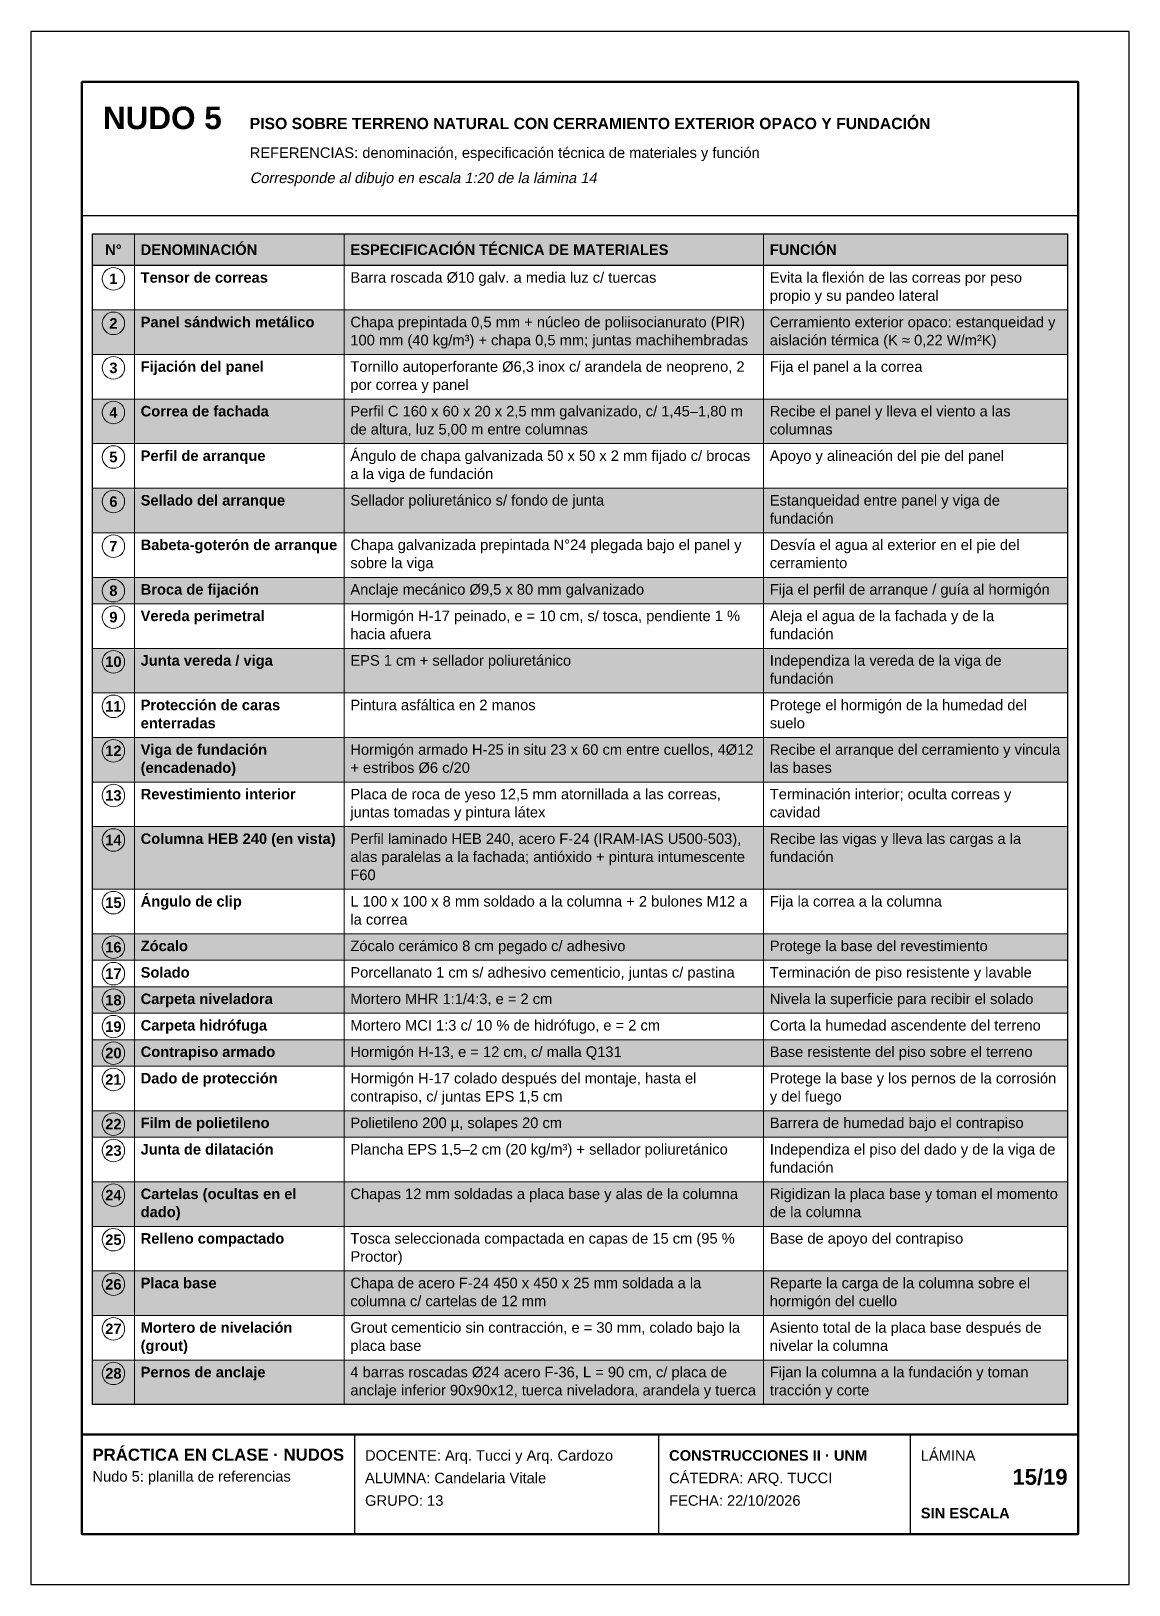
# Model space of a CAD drawing. Header units: millimetres. Extents: x 6 to 4194, y 6 to 5934.
import ezdxf
from ezdxf.enums import TextEntityAlignment as Align

# ---------------------------------------------------------------- set-up
doc = ezdxf.new("R2010")
doc.units = ezdxf.units.MM
doc.header["$LTSCALE"] = 20
for name, color, linetype in [('X-MARCO', 7, 'Continuous'), ('X-ROTULO', 7, 'Continuous'), ('X-TABLA', 7, 'Continuous'), ('X-TEXTOS', 7, 'Continuous')]:
    doc.layers.add(name, color=color, linetype=linetype)
doc.styles.add('ARIAL', font='arial.ttf')
doc.styles.add('ARIAL-B', font='arialbd.ttf')

msp = doc.modelspace()

# ---------------------------------------------------------------- hatches: boundary and pattern name
at = {"layer": 'X-TABLA', "true_color": 0xd9d9d9}
h = msp.add_hatch(color=254, dxfattribs=at)
h.dxf.hatch_style = 1
h.paths.add_polyline_path([(240, 5160), (3960, 5160), (3960, 5040), (240, 5040)])
at = {"layer": 'X-TABLA', "true_color": 0xf2f2f2}
h = msp.add_hatch(color=7, dxfattribs=at)
h.dxf.hatch_style = 1
h.paths.add_polyline_path([(240, 4870), (3960, 4870), (3960, 4700), (240, 4700)])
h = msp.add_hatch(color=7, dxfattribs=at)
h.dxf.hatch_style = 1
h.paths.add_polyline_path([(240, 4530), (3960, 4530), (3960, 4360), (240, 4360)])
h = msp.add_hatch(color=7, dxfattribs=at)
h.dxf.hatch_style = 1
h.paths.add_polyline_path([(240, 4190), (3960, 4190), (3960, 4020), (240, 4020)])
h = msp.add_hatch(color=7, dxfattribs=at)
h.dxf.hatch_style = 1
h.paths.add_polyline_path([(240, 3850), (3960, 3850), (3960, 3749), (240, 3749)])
h = msp.add_hatch(color=7, dxfattribs=at)
h.dxf.hatch_style = 1
h.paths.add_polyline_path([(240, 3579), (3960, 3579), (3960, 3409), (240, 3409)])
h = msp.add_hatch(color=7, dxfattribs=at)
h.dxf.hatch_style = 1
h.paths.add_polyline_path([(240, 3239), (3960, 3239), (3960, 3069), (240, 3069)])
h = msp.add_hatch(color=7, dxfattribs=at)
h.dxf.hatch_style = 1
h.paths.add_polyline_path([(240, 2899), (3960, 2899), (3960, 2660), (240, 2660)])
h = msp.add_hatch(color=7, dxfattribs=at)
h.dxf.hatch_style = 1
h.paths.add_polyline_path([(240, 2490), (3960, 2490), (3960, 2389), (240, 2389)])
h = msp.add_hatch(color=7, dxfattribs=at)
h.dxf.hatch_style = 1
h.paths.add_polyline_path([(240, 2288), (3960, 2288), (3960, 2187), (240, 2187)])
h = msp.add_hatch(color=7, dxfattribs=at)
h.dxf.hatch_style = 1
h.paths.add_polyline_path([(240, 2086), (3960, 2086), (3960, 1985), (240, 1985)])
h = msp.add_hatch(color=7, dxfattribs=at)
h.dxf.hatch_style = 1
h.paths.add_polyline_path([(240, 1815), (3960, 1815), (3960, 1714), (240, 1714)])
h = msp.add_hatch(color=7, dxfattribs=at)
h.dxf.hatch_style = 1
h.paths.add_polyline_path([(240, 1544), (3960, 1544), (3960, 1374), (240, 1374)])
h = msp.add_hatch(color=7, dxfattribs=at)
h.dxf.hatch_style = 1
h.paths.add_polyline_path([(240, 1204), (3960, 1204), (3960, 1034), (240, 1034)])
h = msp.add_hatch(color=7, dxfattribs=at)
h.dxf.hatch_style = 1
h.paths.add_polyline_path([(240, 864), (3960, 864), (3960, 694), (240, 694)])

# ---------------------------------------------------------------- linework, layer by layer
at = {"layer": 'X-MARCO', "lineweight": 30}
msp.add_lwpolyline([(6, 5934), (4194, 5934), (4194, 6), (6, 6)], close=True, dxfattribs=at)
at = {"layer": 'X-MARCO', "lineweight": 50}
msp.add_lwpolyline([(200, 5740), (4000, 5740), (4000, 200), (200, 200)], close=True, dxfattribs=at)
at = {"layer": 'X-ROTULO', "lineweight": 50}
msp.add_lwpolyline([(200, 580), (4000, 580), (4000, 200), (200, 200)], close=True, dxfattribs=at)
at = {"layer": 'X-ROTULO', "lineweight": 25}
for points in [[(1240, 580), (1240, 200)], [(2400, 580), (2400, 200)], [(3360, 580), (3360, 200)]]:
    msp.add_lwpolyline(points, dxfattribs=at)
at = {"layer": 'X-TABLA', "lineweight": 25}
msp.add_lwpolyline([(240, 5160), (3960, 5160), (3960, 5040), (240, 5040)], close=True, dxfattribs=at)
at = {"layer": 'X-TABLA', "lineweight": 30}
msp.add_lwpolyline([(240, 5160), (3960, 5160), (3960, 694), (240, 694)], close=True, dxfattribs=at)
at = {"layer": 'X-TABLA', "lineweight": 13}
for points in [[(400, 5160), (400, 694)], [(1200, 5160), (1200, 694)], [(2800, 5160), (2800, 694)], [(240, 4870), (3960, 4870)], [(240, 4700), (3960, 4700)], [(240, 4530), (3960, 4530)], [(240, 4360), (3960, 4360)], [(240, 4190), (3960, 4190)], [(240, 4020), (3960, 4020)], [(240, 3850), (3960, 3850)], [(240, 3749), (3960, 3749)], [(240, 3579), (3960, 3579)], [(240, 3409), (3960, 3409)], [(240, 3239), (3960, 3239)], [(240, 3069), (3960, 3069)], [(240, 2899), (3960, 2899)], [(240, 2660), (3960, 2660)], [(240, 2490), (3960, 2490)], [(240, 2389), (3960, 2389)], [(240, 2288), (3960, 2288)], [(240, 2187), (3960, 2187)], [(240, 2086), (3960, 2086)], [(240, 1985), (3960, 1985)], [(240, 1815), (3960, 1815)], [(240, 1714), (3960, 1714)], [(240, 1544), (3960, 1544)], [(240, 1374), (3960, 1374)], [(240, 1204), (3960, 1204)], [(240, 1034), (3960, 1034)], [(240, 864), (3960, 864)], [(240, 694), (3960, 694)]]:
    msp.add_lwpolyline(points, dxfattribs=at)
at = {"layer": 'X-TABLA', "lineweight": 18}
for centre in [(320, 4989), (320, 4819), (320, 4649), (320, 4479), (320, 4309), (320, 4139), (320, 3969), (320, 3799), (320, 3698), (320, 3528), (320, 3358), (320, 3188), (320, 3018), (320, 2848), (320, 2609), (320, 2439), (320, 2338), (320, 2237), (320, 2136), (320, 2035), (320, 1934), (320, 1764), (320, 1663), (320, 1493), (320, 1323), (320, 1153), (320, 983), (320, 813)]:
    msp.add_circle(centre, 43, dxfattribs=at)
at = {"layer": 'X-TEXTOS', "lineweight": 25}
msp.add_lwpolyline([(200, 5230), (4000, 5230)], dxfattribs=at)

# ---------------------------------------------------------------- texts
at = {"layer": 'X-ROTULO'}
for s, height, style, p in [('PRÁCTICA EN CLASE · NUDOS', 45.824, 'ARIAL-B', (240, 480)), ('DOCENTE: Arq. Tucci y Arq. Cardozo', 40.096, 'ARIAL', (1280, 480)), ('CONSTRUCCIONES II · UNM', 40.096, 'ARIAL-B', (2440, 480)), ('LÁMINA', 40.1, 'ARIAL', (3400, 480)), ('Nudo 5: planilla de referencias', 40.096, 'ARIAL', (240, 400)), ('ALUMNA: Candelaria Vitale', 40.096, 'ARIAL', (1280, 394)), ('CÁTEDRA: ARQ. TUCCI', 40.096, 'ARIAL', (2440, 394)), ('GRUPO: 13', 40.1, 'ARIAL', (1280, 308)), ('FECHA: 22/10/2026', 40.096, 'ARIAL', (2440, 308)), ('SIN ESCALA', 40.1, 'ARIAL-B', (3400, 260))]:
    msp.add_text(s, height=height, dxfattribs=dict(at, style=style)).set_placement(p)
at = {"layer": 'X-ROTULO', "style": 'ARIAL-B'}
msp.add_text('15/19', height=60.14, dxfattribs=at).set_placement((3960, 388), align=Align.RIGHT)
at = {"layer": 'X-TABLA', "style": 'ARIAL-B'}
for s, p in [('N°', (320, 5080)), ('1', (320, 4969)), ('2', (320, 4799)), ('3', (320, 4629)), ('4', (320, 4459)), ('5', (320, 4289)), ('6', (320, 4119)), ('7', (320, 3949)), ('8', (320, 3779)), ('9', (320, 3678)), ('10', (320, 3508)), ('11', (320, 3338)), ('12', (320, 3168)), ('13', (320, 2998)), ('14', (320, 2828)), ('15', (320, 2589)), ('16', (320, 2419)), ('17', (320, 2318)), ('18', (320, 2217)), ('19', (320, 2116)), ('20', (320, 2015)), ('21', (320, 1914)), ('22', (320, 1744)), ('23', (320, 1643)), ('24', (320, 1473)), ('25', (320, 1303)), ('26', (320, 1133)), ('27', (320, 963)), ('28', (320, 793))]:
    msp.add_text(s, height=40.1, dxfattribs=at).set_placement(p, align=Align.CENTER)
at = {"layer": 'X-TABLA'}
for s, height, style, p in [('DENOMINACIÓN', 40.096, 'ARIAL-B', (424, 5080)), ('ESPECIFICACIÓN TÉCNICA DE MATERIALES', 40.096, 'ARIAL-B', (1224, 5080)), ('FUNCIÓN', 40.1, 'ARIAL-B', (2824, 5080)), ('Tensor de correas', 40.096, 'ARIAL-B', (424, 4974)), ('Barra roscada Ø10 galv. a media luz c/ tuercas', 40.096, 'ARIAL', (1224, 4974)), ('Evita la flexión de las correas por peso', 40.096, 'ARIAL', (2824, 4974)), ('propio y su pandeo lateral', 40.096, 'ARIAL', (2824, 4905)), ('Panel sándwich metálico', 40.096, 'ARIAL-B', (424, 4804)), ('Chapa prepintada 0,5 mm + núcleo de poliisocianurato (PIR)', 40.096, 'ARIAL', (1224, 4804)), ('Cerramiento exterior opaco: estanqueidad y', 40.096, 'ARIAL', (2824, 4804)), ('100 mm (40 kg/m³) + chapa 0,5 mm; juntas machihembradas', 40.096, 'ARIAL', (1224, 4735)), ('aislación térmica (K ≈ 0,22 W/m²K)', 40.096, 'ARIAL', (2824, 4735)), ('Fijación del panel', 40.096, 'ARIAL-B', (424, 4634)), ('Tornillo autoperforante Ø6,3 inox c/ arandela de neopreno, 2', 40.096, 'ARIAL', (1224, 4634)), ('Fija el panel a la correa', 40.096, 'ARIAL', (2824, 4634)), ('por correa y panel', 40.096, 'ARIAL', (1224, 4565)), ('Correa de fachada', 40.096, 'ARIAL-B', (424, 4464)), ('Perfil C 160 x 60 x 20 x 2,5 mm galvanizado, c/ 1,45–1,80 m', 40.096, 'ARIAL', (1224, 4464)), ('Recibe el panel y lleva el viento a las', 40.096, 'ARIAL', (2824, 4464)), ('de altura, luz 5,00 m entre columnas', 40.096, 'ARIAL', (1224, 4395)), ('columnas', 40.1, 'ARIAL', (2824, 4395)), ('Perfil de arranque', 40.096, 'ARIAL-B', (424, 4294)), ('Ángulo de chapa galvanizada 50 x 50 x 2 mm fijado c/ brocas', 40.096, 'ARIAL', (1224, 4294)), ('Apoyo y alineación del pie del panel', 40.096, 'ARIAL', (2824, 4294)), ('a la viga de fundación', 40.096, 'ARIAL', (1224, 4225)), ('Sellado del arranque', 40.096, 'ARIAL-B', (424, 4124)), ('Sellador poliuretánico s/ fondo de junta', 40.096, 'ARIAL', (1224, 4124)), ('Estanqueidad entre panel y viga de', 40.096, 'ARIAL', (2824, 4124)), ('fundación', 40.1, 'ARIAL', (2824, 4055)), ('Babeta-goterón de arranque', 40.096, 'ARIAL-B', (424, 3954)), ('Chapa galvanizada prepintada N°24 plegada bajo el panel y', 40.096, 'ARIAL', (1224, 3954)), ('Desvía el agua al exterior en el pie del', 40.096, 'ARIAL', (2824, 3954)), ('sobre la viga', 40.096, 'ARIAL', (1224, 3885)), ('cerramiento', 40.096, 'ARIAL', (2824, 3885)), ('Broca de fijación', 40.096, 'ARIAL-B', (424, 3784)), ('Anclaje mecánico Ø9,5 x 80 mm galvanizado', 40.096, 'ARIAL', (1224, 3784)), ('Fija el perfil de arranque / guía al hormigón', 40.096, 'ARIAL', (2824, 3784)), ('Vereda perimetral', 40.096, 'ARIAL-B', (424, 3683)), ('Hormigón H-17 peinado, e = 10 cm, s/ tosca, pendiente 1 %', 40.096, 'ARIAL', (1224, 3683)), ('Aleja el agua de la fachada y de la', 40.096, 'ARIAL', (2824, 3683)), ('hacia afuera', 40.096, 'ARIAL', (1224, 3614)), ('fundación', 40.1, 'ARIAL', (2824, 3614)), ('Junta vereda / viga', 40.096, 'ARIAL-B', (424, 3513)), ('EPS 1 cm + sellador poliuretánico', 40.096, 'ARIAL', (1224, 3513)), ('Independiza la vereda de la viga de', 40.096, 'ARIAL', (2824, 3513)), ('fundación', 40.1, 'ARIAL', (2824, 3444)), ('Protección de caras', 40.096, 'ARIAL-B', (424, 3343)), ('Pintura asfáltica en 2 manos', 40.096, 'ARIAL', (1224, 3343)), ('Protege el hormigón de la humedad del', 40.096, 'ARIAL', (2824, 3343)), ('enterradas', 40.1, 'ARIAL-B', (424, 3274)), ('suelo', 40.1, 'ARIAL', (2824, 3274)), ('Viga de fundación', 40.096, 'ARIAL-B', (424, 3173)), ('Hormigón armado H-25 in situ 23 x 60 cm entre cuellos, 4Ø12', 40.096, 'ARIAL', (1224, 3173)), ('Recibe el arranque del cerramiento y vincula', 40.096, 'ARIAL', (2824, 3173)), ('(encadenado)', 40.096, 'ARIAL-B', (424, 3104)), ('+ estribos Ø6 c/20', 40.096, 'ARIAL', (1224, 3104)), ('las bases', 40.1, 'ARIAL', (2824, 3104)), ('Revestimiento interior', 40.096, 'ARIAL-B', (424, 3003)), ('Placa de roca de yeso 12,5 mm atornillada a las correas,', 40.096, 'ARIAL', (1224, 3003)), ('Terminación interior; oculta correas y', 40.096, 'ARIAL', (2824, 3003)), ('juntas tomadas y pintura látex', 40.096, 'ARIAL', (1224, 2934)), ('cavidad', 40.1, 'ARIAL', (2824, 2934)), ('Columna HEB 240 (en vista)', 40.096, 'ARIAL-B', (424, 2833)), ('Perfil laminado HEB 240, acero F-24 (IRAM-IAS U500-503),', 40.096, 'ARIAL', (1224, 2833)), ('Recibe las vigas y lleva las cargas a la', 40.096, 'ARIAL', (2824, 2833)), ('alas paralelas a la fachada; antióxido + pintura intumescente', 40.096, 'ARIAL', (1224, 2764)), ('fundación', 40.1, 'ARIAL', (2824, 2764)), ('F60', 40.1, 'ARIAL', (1224, 2695)), ('Ángulo de clip', 40.096, 'ARIAL-B', (424, 2594)), ('L 100 x 100 x 8 mm soldado a la columna + 2 bulones M12 a', 40.096, 'ARIAL', (1224, 2594)), ('Fija la correa a la columna', 40.096, 'ARIAL', (2824, 2594)), ('la correa', 40.1, 'ARIAL', (1224, 2525)), ('Zócalo', 40.1, 'ARIAL-B', (424, 2424)), ('Zócalo cerámico 8 cm pegado c/ adhesivo', 40.096, 'ARIAL', (1224, 2424)), ('Protege la base del revestimiento', 40.096, 'ARIAL', (2824, 2424)), ('Solado', 40.1, 'ARIAL-B', (424, 2323)), ('Porcellanato 1 cm s/ adhesivo cementicio, juntas c/ pastina', 40.096, 'ARIAL', (1224, 2323)), ('Terminación de piso resistente y lavable', 40.096, 'ARIAL', (2824, 2323)), ('Carpeta niveladora', 40.096, 'ARIAL-B', (424, 2222)), ('Mortero MHR 1:1/4:3, e = 2 cm', 40.096, 'ARIAL', (1224, 2222)), ('Nivela la superficie para recibir el solado', 40.096, 'ARIAL', (2824, 2222)), ('Carpeta hidrófuga', 40.096, 'ARIAL-B', (424, 2121)), ('Mortero MCI 1:3 c/ 10 % de hidrófugo, e = 2 cm', 40.096, 'ARIAL', (1224, 2121)), ('Corta la humedad ascendente del terreno', 40.096, 'ARIAL', (2824, 2121)), ('Contrapiso armado', 40.096, 'ARIAL-B', (424, 2020)), ('Hormigón H-13, e = 12 cm, c/ malla Q131', 40.096, 'ARIAL', (1224, 2020)), ('Base resistente del piso sobre el terreno', 40.096, 'ARIAL', (2824, 2020)), ('Dado de protección', 40.096, 'ARIAL-B', (424, 1919)), ('Hormigón H-17 colado después del montaje, hasta el', 40.096, 'ARIAL', (1224, 1919)), ('Protege la base y los pernos de la corrosión', 40.096, 'ARIAL', (2824, 1919)), ('contrapiso, c/ juntas EPS 1,5 cm', 40.096, 'ARIAL', (1224, 1850)), ('y del fuego', 40.096, 'ARIAL', (2824, 1850)), ('Film de polietileno', 40.096, 'ARIAL-B', (424, 1749)), ('Polietileno 200 µ, solapes 20 cm', 40.096, 'ARIAL', (1224, 1749)), ('Barrera de humedad bajo el contrapiso', 40.096, 'ARIAL', (2824, 1749)), ('Junta de dilatación', 40.096, 'ARIAL-B', (424, 1648)), ('Plancha EPS 1,5–2 cm (20 kg/m³) + sellador poliuretánico', 40.096, 'ARIAL', (1224, 1648)), ('Independiza el piso del dado y de la viga de', 40.096, 'ARIAL', (2824, 1648)), ('fundación', 40.1, 'ARIAL', (2824, 1579)), ('Cartelas (ocultas en el', 40.096, 'ARIAL-B', (424, 1478)), ('Chapas 12 mm soldadas a placa base y alas de la columna', 40.096, 'ARIAL', (1224, 1478)), ('Rigidizan la placa base y toman el momento', 40.096, 'ARIAL', (2824, 1478)), ('dado)', 40.1, 'ARIAL-B', (424, 1409)), ('de la columna', 40.096, 'ARIAL', (2824, 1409)), ('Relleno compactado', 40.096, 'ARIAL-B', (424, 1308)), ('Tosca seleccionada compactada en capas de 15 cm (95 %', 40.096, 'ARIAL', (1224, 1308)), ('Base de apoyo del contrapiso', 40.096, 'ARIAL', (2824, 1308)), ('Proctor)', 40.1, 'ARIAL', (1224, 1239)), ('Placa base', 40.1, 'ARIAL-B', (424, 1138)), ('Chapa de acero F-24 450 x 450 x 25 mm soldada a la', 40.096, 'ARIAL', (1224, 1138)), ('Reparte la carga de la columna sobre el', 40.096, 'ARIAL', (2824, 1138)), ('columna c/ cartelas de 12 mm', 40.096, 'ARIAL', (1224, 1069)), ('hormigón del cuello', 40.096, 'ARIAL', (2824, 1069)), ('Mortero de nivelación', 40.096, 'ARIAL-B', (424, 968)), ('Grout cementicio sin contracción, e = 30 mm, colado bajo la', 40.096, 'ARIAL', (1224, 968)), ('Asiento total de la placa base después de', 40.096, 'ARIAL', (2824, 968)), ('(grout)', 40.1, 'ARIAL-B', (424, 899)), ('placa base', 40.1, 'ARIAL', (1224, 899)), ('nivelar la columna', 40.096, 'ARIAL', (2824, 899)), ('Pernos de anclaje', 40.096, 'ARIAL-B', (424, 798)), ('4 barras roscadas Ø24 acero F-36, L = 90 cm, c/ placa de', 40.096, 'ARIAL', (1224, 798)), ('Fijan la columna a la fundación y toman', 40.096, 'ARIAL', (2824, 798)), ('anclaje inferior 90x90x12, tuerca niveladora, arandela y tuerca', 40.096, 'ARIAL', (1224, 729)), ('tracción y corte', 40.096, 'ARIAL', (2824, 729))]:
    msp.add_text(s, height=height, dxfattribs=dict(at, style=style)).set_placement(p)
at = {"layer": 'X-TEXTOS'}
for s, height, style, p in [('NUDO 5', 85.92, 'ARIAL-B', (280, 5560)), ('PISO SOBRE TERRENO NATURAL CON CERRAMIENTO EXTERIOR OPACO Y FUNDACIÓN', 42.96, 'ARIAL-B', (840, 5560)), ('REFERENCIAS: denominación, especificación técnica de materiales y función', 40.096, 'ARIAL', (840, 5450))]:
    msp.add_text(s, height=height, dxfattribs=dict(at, style=style)).set_placement(p)
at = {"layer": 'X-TEXTOS', "style": 'ARIAL', "oblique": 12}
msp.add_text('Corresponde al dibujo en escala 1:20 de la lámina 14', height=40.096, dxfattribs=at).set_placement((840, 5354))

doc.saveas('drawing.dxf')
